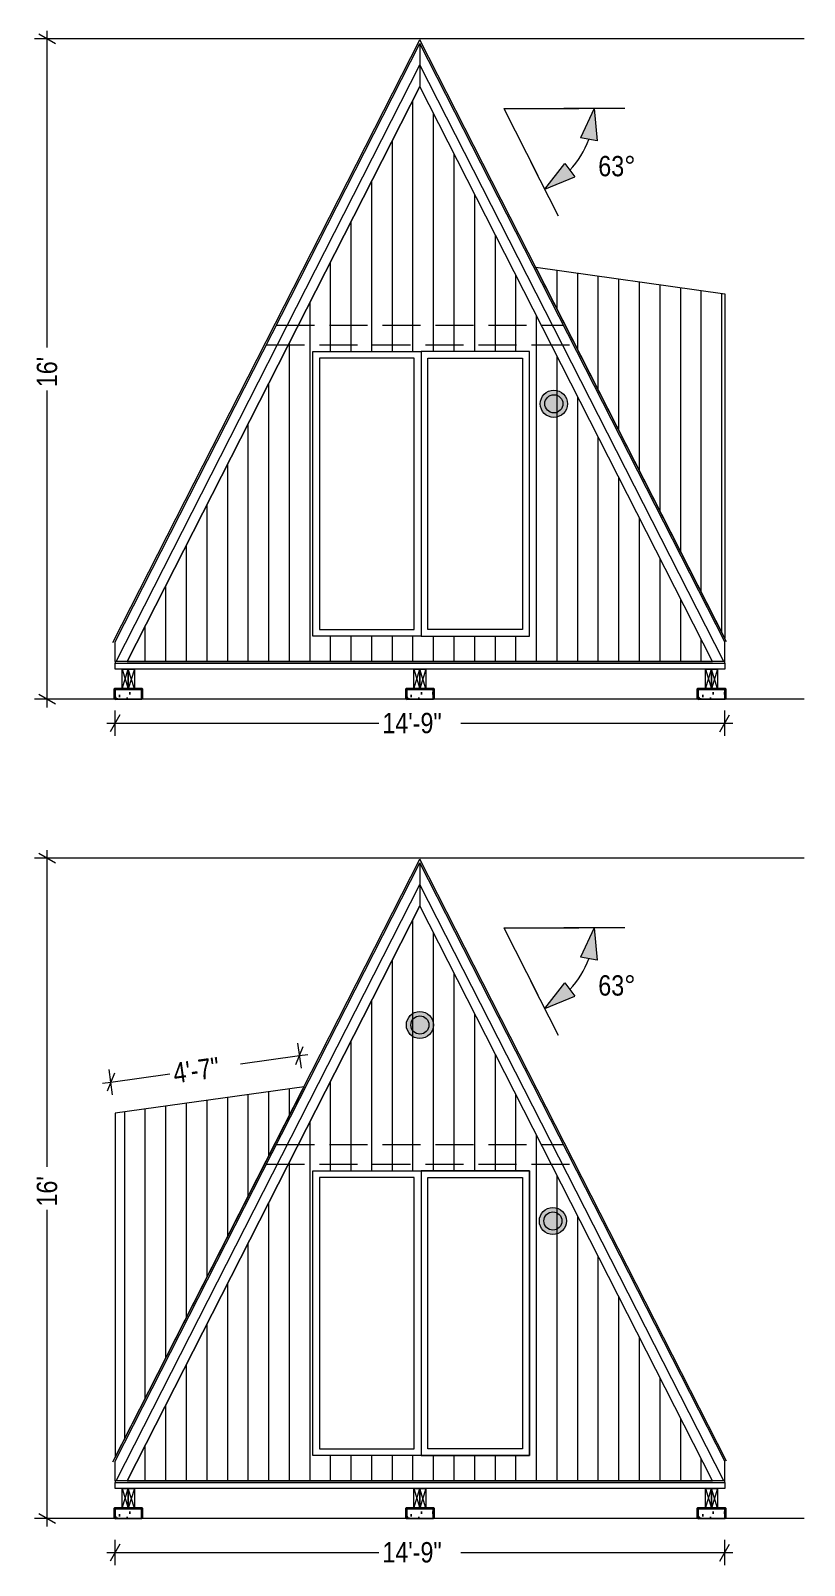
# Model space of a CAD drawing. Header units: millimetres. Extents: x -439715 to -404390, y 28946 to 67850.
# Drawn here: x -418998 to -413287, y 43044 to 54366 of the extents above; entities that cross this region are included whole.
import ezdxf

# ---------------------------------------------------------------- set-up
doc = ezdxf.new("R2010")
doc.units = ezdxf.units.MM
doc.header["$MEASUREMENT"] = 0
doc.linetypes.add('Hidden Line', pattern=[391.222223, 282.222223, -109])
for name, color, linetype, lineweight in [('2D Drafting - General_Pen_No__1', 7, 'Continuous', 13), ('2D Drafting - General_Pen_No__6', 5, 'Continuous', 35), ('A-raam_Pen_No__1', 7, 'Continuous', 13), ('Dimensioning - General_Pen_No__1', 7, 'Continuous', 13), ('vundament_Pen_No__1', 7, 'Continuous', 13), ('vundament_Pen_No__7', 7, 'Continuous', 35)]:
    doc.layers.add(name, color=color, linetype=linetype, lineweight=lineweight)
doc.layers.add('Dimensioning - General', color=7, linetype='Continuous')
doc.layers.add('Interior - Furniture', color=7, linetype='Continuous')
doc.layers.add('Interior - Furniture _Pen_No__4', color=7, linetype='Continuous', lineweight=20, true_color=0x029e21)
doc.layers.add('Interior - Furniture _Pen_No__66', color=7, linetype='Continuous', lineweight=20, true_color=0x5555ff)
doc.styles.add('GENERATED_STYLE_2', font='techl___.ttf')
doc.dimstyles.new('GENERATED_STYLE__1', dxfattribs={"dimtxt": 150, "dimasz": 95, "dimexe": 0.18, "dimexo": 0.0625, "dimgap": 0.09, "dimtad": 0, "dimdec": 0, "dimlfac": 0.03937, "dimzin": 0, "dimdsep": 46, "dimlunit": 4, "dimtxsty": 'GENERATED_STYLE_2', "dimblk": 'ARROWHEAD_2', "dimblk1": 'ARROWHEAD_2', "dimblk2": 'ARROWHEAD_2', "dimcen": 0.09, "dimse1": 1, "dimse2": 1, "dimclrd": 7, "dimclre": 7, "dimclrt": 7, "dimadec": 0, "dimazin": 0, "dimtfac": 1, "dimtdec": 4, "dimtmove": 0, "dimatfit": 3, "dimfxl": 1, "dimtolj": 1, "dimtzin": 0, "dimarcsym": 0})
doc.dimstyles.new('GENERATED_STYLE__2', dxfattribs={"dimtxt": 150, "dimasz": 95, "dimexe": 0.18, "dimexo": 0.0625, "dimgap": 0.09, "dimtad": 0, "dimtih": 1, "dimtoh": 1, "dimdec": 0, "dimlfac": 0.03937, "dimzin": 0, "dimdsep": 46, "dimlunit": 4, "dimtxsty": 'GENERATED_STYLE_2', "dimblk": 'ARROWHEAD_2', "dimblk1": 'ARROWHEAD_2', "dimblk2": 'ARROWHEAD_2', "dimcen": 0.09, "dimse1": 1, "dimse2": 1, "dimclrd": 7, "dimclre": 7, "dimclrt": 7, "dimadec": 0, "dimazin": 0, "dimtfac": 1, "dimtdec": 4, "dimtmove": 0, "dimatfit": 3, "dimfxl": 1, "dimtolj": 1, "dimtzin": 0, "dimarcsym": 0})
doc.dimstyles.new('GENERATED_STYLE__5', dxfattribs={"dimtxt": 150, "dimasz": 228, "dimexe": 0.18, "dimexo": 40, "dimgap": 0.09, "dimtad": 1, "dimtih": 1, "dimtoh": 1, "dimdec": 0, "dimzin": 0, "dimdsep": 46, "dimtxsty": 'GENERATED_STYLE_2', "dimblk": 'ARROWHEAD_5', "dimblk1": 'ARROWHEAD_5', "dimblk2": 'ARROWHEAD_5', "dimcen": 0.09, "dimclrd": 7, "dimclre": 7, "dimclrt": 7, "dimadec": 0, "dimazin": 0, "dimtfac": 1, "dimtdec": 4, "dimtmove": 0, "dimatfit": 3, "dimfxl": 1, "dimtolj": 1, "dimtzin": 0, "dimarcsym": 0})
pattern_1 = [(90, (0, 0), (-152, 0), [])]

# ---------------------------------------------------------------- blocks, each defined once
blk = doc.blocks.new('Push Button 21')
at = {"layer": 'Interior - Furniture _Pen_No__66', "linetype": 'Continuous', "lineweight": 0, "true_color": 0x15153f}
blk.add_hatch(color=168, dxfattribs=at).paths.add_polyline_path([(100, 0, 1), (-100, 0, 1)])
at = {"layer": 'Interior - Furniture _Pen_No__66', "color": 173, "linetype": 'Continuous', "lineweight": 20, "true_color": 0x5555ff}
for radius in [100, 67]:
    blk.add_circle((0, 0), radius, dxfattribs=at)
blk = doc.blocks.new('Push Button 21_2')
at = {"layer": 'Interior - Furniture _Pen_No__4', "linetype": 'Continuous', "lineweight": 0, "true_color": 0x002708}
blk.add_hatch(color=98, dxfattribs=at).paths.add_polyline_path([(100, 0, 1), (-100, 0, 1)])
at = {"layer": 'Interior - Furniture _Pen_No__4', "color": 104, "linetype": 'Continuous', "lineweight": 20, "true_color": 0x029e21}
for radius in [100, 67]:
    blk.add_circle((0, 0), radius, dxfattribs=at)
blk = doc.blocks.new('*D151')
at = {"layer": 'Dimensioning - General_Pen_No__1', "color": 7, "linetype": 'Continuous', "lineweight": 13, "transparency": 16777216}
for p, q in [((-418876, 54305), (-418876, 54366)), ((-418783, 54305), (-418970, 54305)), ((-418814, 54269), (-418939, 54341)), ((-418876, 52029), (-418876, 54305)), ((-418876, 49435), (-418876, 51711)), ((-418783, 49435), (-418970, 49435)), ((-418939, 49471), (-418814, 49399)), ((-418876, 49374), (-418876, 49435))]:
    blk.add_line(p, q, dxfattribs=at)
at = {"layer": 'Dimensioning - General_Pen_No__1', "color": 7, "lineweight": 13, "transparency": 16777216, "insert": (-418801, 51736), "char_height": 150, "attachment_point": 7, "rotation": 90, "style": 'GENERATED_STYLE_2'}
blk.add_mtext("\\A1;{\\pql;\\fTechnicLite|b0|i0|c2|p2;16'}", dxfattribs=at)
blk = doc.blocks.new('ARROWHEAD_2')
at = {"color": 0, "linetype": 'Continuous', "lineweight": 0}
for p, q in [((0, 0), (-1, 0)), ((-0.38, -0.66), (0.38, 0.66))]:
    blk.add_line(p, q, dxfattribs=at)
blk = doc.blocks.new('*D153')
at = {"layer": 'Dimensioning - General_Pen_No__1', "color": 7, "linetype": 'Continuous', "lineweight": 13, "transparency": 16777216}
for p, q in [((-418436, 49256), (-418375, 49256)), ((-418339, 49319), (-418411, 49194)), ((-418375, 49163), (-418375, 49350)), ((-418375, 49256), (-416427, 49256)), ((-415823, 49256), (-413875, 49256)), ((-413911, 49194), (-413839, 49319)), ((-413875, 49163), (-413875, 49350)), ((-413875, 49256), (-413814, 49256))]:
    blk.add_line(p, q, dxfattribs=at)
at = {"layer": 'Dimensioning - General_Pen_No__1', "color": 7, "lineweight": 13, "transparency": 16777216, "insert": (-416402, 49181), "char_height": 150, "attachment_point": 7, "style": 'GENERATED_STYLE_2'}
blk.add_mtext('\\A1;{\\pql;\\fTechnicLite|b0|i0|c2|p2;14\'-9"}', dxfattribs=at)
blk = doc.blocks.new('*D154')
at = {"layer": 'Dimensioning - General_Pen_No__1', "color": 7, "linetype": 'Continuous', "lineweight": 13, "transparency": 16777216}
for p, q in [((-418339, 43200), (-418411, 43075)), ((-418375, 43044), (-418375, 43231)), ((-413911, 43075), (-413839, 43200)), ((-413875, 43044), (-413875, 43231)), ((-418436, 43138), (-418375, 43138)), ((-418375, 43138), (-416427, 43138)), ((-415823, 43138), (-413875, 43138)), ((-413875, 43138), (-413814, 43138))]:
    blk.add_line(p, q, dxfattribs=at)
at = {"layer": 'Dimensioning - General_Pen_No__1', "color": 7, "lineweight": 13, "transparency": 16777216, "insert": (-416402, 43063), "char_height": 150, "attachment_point": 7, "style": 'GENERATED_STYLE_2'}
blk.add_mtext('\\A1;{\\pql;\\fTechnicLite|b0|i0|c2|p2;14\'-9"}', dxfattribs=at)
blk = doc.blocks.new('*D155')
at = {"layer": 'Dimensioning - General_Pen_No__1', "color": 7, "linetype": 'Continuous', "lineweight": 13, "transparency": 16777216}
for p, q in [((-417000, 46712), (-417026, 46897)), ((-417450, 46743), (-417013, 46805)), ((-417040, 46738), (-416986, 46872)), ((-417013, 46805), (-416952, 46813)), ((-418380, 46676), (-418434, 46542)), ((-418394, 46516), (-418420, 46701)), ((-418407, 46609), (-417970, 46670)), ((-418468, 46600), (-418407, 46609))]:
    blk.add_line(p, q, dxfattribs=at)
at = {"layer": 'Dimensioning - General_Pen_No__1', "color": 7, "lineweight": 13, "transparency": 16777216, "insert": (-417935, 46599), "char_height": 150, "attachment_point": 7, "rotation": 8, "style": 'GENERATED_STYLE_2'}
blk.add_mtext('\\A1;{\\pql;\\fTechnicLite|b0|i0|c2|p2;4\'-7"}', dxfattribs=at)
blk = doc.blocks.new('*D166')
at = {"layer": 'Dimensioning - General_Pen_No__1', "color": 7, "linetype": 'Continuous', "lineweight": 13, "transparency": 16777216}
for p, q in [((-418783, 48260), (-418970, 48260)), ((-418814, 48224), (-418939, 48296)), ((-418876, 48260), (-418876, 48321)), ((-418876, 45984), (-418876, 48260)), ((-418876, 43390), (-418876, 45666)), ((-418783, 43390), (-418970, 43390)), ((-418939, 43426), (-418814, 43354)), ((-418876, 43329), (-418876, 43390))]:
    blk.add_line(p, q, dxfattribs=at)
at = {"layer": 'Dimensioning - General_Pen_No__1', "color": 7, "lineweight": 13, "transparency": 16777216, "insert": (-418801, 45691), "char_height": 150, "attachment_point": 7, "rotation": 90, "style": 'GENERATED_STYLE_2'}
blk.add_mtext("\\A1;{\\pql;\\fTechnicLite|b0|i0|c2|p2;16'}", dxfattribs=at)
blk = doc.blocks.new('*D185')
at = {"layer": 'Dimensioning - General_Pen_No__1', "linetype": 'Continuous', "lineweight": 13, "transparency": 16777216}
for points in [[(-414838, 47748), (-414939, 47531), (-414817, 47509)], [(-415203, 47152), (-414980, 47242), (-415055, 47341)]]:
    blk.add_hatch(color=7, dxfattribs=at).paths.add_polyline_path(points)
at = {"layer": 'Dimensioning - General_Pen_No__1', "color": 7, "linetype": 'Continuous', "lineweight": 13, "transparency": 16777216}
for p, q in [((-414613, 47748), (-415063, 47748)), ((-414838, 47748), (-414939, 47531)), ((-414838, 47748), (-414817, 47509)), ((-414817, 47509), (-414939, 47531)), ((-415101, 46952), (-415305, 47353)), ((-415203, 47152), (-415055, 47341)), ((-415055, 47341), (-414980, 47242)), ((-415203, 47152), (-414980, 47242))]:
    blk.add_line(p, q, dxfattribs=at)
blk.add_arc((-415507, 47748), 669, 316.9571, 340.0429, dxfattribs=at)
at = {"layer": 'Dimensioning - General_Pen_No__1', "color": 7, "lineweight": 13, "transparency": 16777216, "insert": (-414808, 47245), "char_height": 150, "attachment_point": 7, "style": 'GENERATED_STYLE_2'}
blk.add_mtext('\\A1;{\\pql;\\fTechnicLite|b0|i0|c2|p2;63°}', dxfattribs=at)
blk = doc.blocks.new('ARROWHEAD_5')
at = {"linetype": 'Continuous', "lineweight": 0}
blk.add_hatch(color=0, dxfattribs=at).paths.add_polyline_path([(-1, 0.2679), (0, 0), (-1, -0.2679)])
at = {"color": 0, "linetype": 'Continuous', "lineweight": 0}
blk.add_line((0, 0), (-1, 0), dxfattribs=at)
blk = doc.blocks.new('*D186')
at = {"layer": 'Dimensioning - General_Pen_No__1', "linetype": 'Continuous', "lineweight": 13, "transparency": 16777216}
for points in [[(-414838, 53793), (-414939, 53576), (-414817, 53554)], [(-415203, 53197), (-414980, 53287), (-415055, 53386)]]:
    blk.add_hatch(color=7, dxfattribs=at).paths.add_polyline_path(points)
at = {"layer": 'Dimensioning - General_Pen_No__1', "color": 7, "linetype": 'Continuous', "lineweight": 13, "transparency": 16777216}
for p, q in [((-414613, 53793), (-415063, 53793)), ((-414838, 53793), (-414939, 53576)), ((-414838, 53793), (-414817, 53554)), ((-414817, 53554), (-414939, 53576)), ((-415101, 52997), (-415305, 53398)), ((-415203, 53197), (-415055, 53386)), ((-415055, 53386), (-414980, 53287)), ((-415203, 53197), (-414980, 53287))]:
    blk.add_line(p, q, dxfattribs=at)
blk.add_arc((-415507, 53793), 669, 316.9571, 340.0429, dxfattribs=at)
at = {"layer": 'Dimensioning - General_Pen_No__1', "color": 7, "lineweight": 13, "transparency": 16777216, "insert": (-414808, 53290), "char_height": 150, "attachment_point": 7, "style": 'GENERATED_STYLE_2'}
blk.add_mtext('\\A1;{\\pql;\\fTechnicLite|b0|i0|c2|p2;63°}', dxfattribs=at)

msp = doc.modelspace()

# ---------------------------------------------------------------- hatches: boundary and pattern name
at = {"layer": '2D Drafting - General_Pen_No__1', "linetype": 'Continuous', "lineweight": 13}
h = msp.add_hatch(dxfattribs=at)
h.set_pattern_fill('PLANK_FLOOR_VERT', style=0, pattern_type=2)
h.set_pattern_definition([(90, (6e-11, 6045.17), (-152, 0), [])])
h.paths.add_polyline_path([(-418286, 49712), (-413963.7, 49712), (-416124.9, 53953.5)])
h.paths.add_polyline_path([(-416916.5, 51999), (-415316.5, 51999), (-415316.5, 49899), (-416916.5, 49899)], flags=0)
h = msp.add_hatch(dxfattribs=at)
h.set_pattern_fill('PLANK_FLOOR_VERT', style=0, pattern_type=2)
h.set_pattern_definition(pattern_1)
h.paths.add_polyline_path([(-413874.9, 52424.4), (-413874.9, 49883.7), (-415269.4, 52620.4)])
h = msp.add_hatch(dxfattribs=at)
h.set_pattern_fill('PLANK_FLOOR_VERT', style=0, pattern_type=2)
h.set_pattern_definition(pattern_1)
h.paths.add_polyline_path([(-418286, 43666.9), (-413963.7, 43666.9), (-416124.9, 47908.4)])
h.paths.add_polyline_path([(-416916.5, 45953.9), (-415316.5, 45953.9), (-415316.5, 43853.9), (-416916.5, 43853.9)], flags=0)
h = msp.add_hatch(dxfattribs=at)
h.set_pattern_fill('PLANK_FLOOR_VERT', style=0, pattern_type=2)
h.set_pattern_definition(pattern_1)
h.paths.add_polyline_path([(-418374.9, 46379.2), (-418374.9, 43838.6), (-416980.4, 46575.2)])
at = {"layer": 'vundament_Pen_No__7', "linetype": 'Continuous', "lineweight": 35}
h = msp.add_hatch(dxfattribs=at)
h.set_pattern_fill('AR_CONC', style=0, pattern_type=2)
h.set_pattern_definition([(50, (-2265194.42, -630954.97), (-182.184669, 15.939086), [19.05, -209.55]), (355, (-2265194.42, -630954.97), (-35.242826, 191.056643), [15.24, -167.64]), (100.451, (-2265179.24, -630956.3), (146.942502, 175.116688), [16.19, -178.09]), (46.1842, (-2265194.42, -630904.17), (-271.07904, 42.042328), [28.575, -314.325]), (96.6356, (-2265171.83, -630907.67), (237.404234, 247.425556), [24.285, -267.135]), (351.184, (-2265194.42, -630904.17), (237.404606, 247.425118), [22.86, -251.46]), (21, (-2265169.02, -630916.87), (-151.61488, 102.265519), [19.05, -209.55]), (326, (-2265169.02, -630916.87), (61.802028, 184.187966), [15.24, -167.64]), (71.4514, (-2265156.38, -630925.4), (213.41649, 81.922858), [16.19, -178.09]), (37.5, (-2265194.42, -630954.97), (3.0886033, 84.5550389), [0, -165.608, 0, -170.18, 0, -168.275]), (7.5, (-2265194.42, -630954.97), (66.8196625, 100.180575), [0, -97.028, 0, -161.798, 0, -64.135]), (327.5, (-2265251.06, -630954.97), (-135.5905952, 5.728744), [0, -63.5, 0, -198.12, 0, -262.89]), (317.5, (-2265276.46, -630954.97), (148.1291814, 25.426491), [0, -82.55, 0, -131.572, 0, -186.69])])
h.paths.add_polyline_path([(-418177.4, 49510), (-418377.4, 49510), (-418377.4, 49435.2), (-418177.4, 49435.2)])
h = msp.add_hatch(dxfattribs=at)
h.set_pattern_fill('AR_CONC', style=0, pattern_type=2)
h.set_pattern_definition([(50, (-2263041.92, -630954.97), (-182.184669, 15.939086), [19.05, -209.55]), (355, (-2263041.92, -630954.97), (-35.242826, 191.056643), [15.24, -167.64]), (100.451, (-2263026.74, -630956.3), (146.942502, 175.116688), [16.19, -178.09]), (46.1842, (-2263041.92, -630904.17), (-271.07904, 42.042328), [28.575, -314.325]), (96.6356, (-2263019.33, -630907.67), (237.404234, 247.425556), [24.285, -267.135]), (351.184, (-2263041.92, -630904.17), (237.404606, 247.425118), [22.86, -251.46]), (21, (-2263016.52, -630916.87), (-151.61488, 102.265519), [19.05, -209.55]), (326, (-2263016.52, -630916.87), (61.802028, 184.187966), [15.24, -167.64]), (71.4514, (-2263003.88, -630925.4), (213.41649, 81.922858), [16.19, -178.09]), (37.5, (-2263041.92, -630954.97), (3.0886033, 84.5550389), [0, -165.608, 0, -170.18, 0, -168.275]), (7.5, (-2263041.92, -630954.97), (66.8196625, 100.180575), [0, -97.028, 0, -161.798, 0, -64.135]), (327.5, (-2263098.56, -630954.97), (-135.5905952, 5.728744), [0, -63.5, 0, -198.12, 0, -262.89]), (317.5, (-2263123.96, -630954.97), (148.1291814, 25.426491), [0, -82.55, 0, -131.572, 0, -186.69])])
h.paths.add_polyline_path([(-416024.9, 49510), (-416224.9, 49510), (-416224.9, 49435.2), (-416024.9, 49435.2)])
h = msp.add_hatch(dxfattribs=at)
h.set_pattern_fill('AR_CONC', style=0, pattern_type=2)
h.set_pattern_definition([(50, (-2260889.42, -630954.97), (-182.184669, 15.939086), [19.05, -209.55]), (355, (-2260889.42, -630954.97), (-35.242826, 191.056643), [15.24, -167.64]), (100.451, (-2260874.24, -630956.3), (146.942502, 175.116688), [16.19, -178.09]), (46.1842, (-2260889.42, -630904.17), (-271.07904, 42.042328), [28.575, -314.325]), (96.6356, (-2260866.83, -630907.67), (237.404234, 247.425556), [24.285, -267.135]), (351.184, (-2260889.42, -630904.17), (237.404606, 247.425118), [22.86, -251.46]), (21, (-2260864.02, -630916.87), (-151.61488, 102.265519), [19.05, -209.55]), (326, (-2260864.02, -630916.87), (61.802028, 184.187966), [15.24, -167.64]), (71.4514, (-2260851.38, -630925.4), (213.41649, 81.922858), [16.19, -178.09]), (37.5, (-2260889.42, -630954.97), (3.0886033, 84.5550389), [0, -165.608, 0, -170.18, 0, -168.275]), (7.5, (-2260889.42, -630954.97), (66.8196625, 100.180575), [0, -97.028, 0, -161.798, 0, -64.135]), (327.5, (-2260946.06, -630954.97), (-135.5905952, 5.728744), [0, -63.5, 0, -198.12, 0, -262.89]), (317.5, (-2260971.46, -630954.97), (148.1291814, 25.426491), [0, -82.55, 0, -131.572, 0, -186.69])])
h.paths.add_polyline_path([(-413872.4, 49510), (-414072.4, 49510), (-414072.4, 49435.2), (-413872.4, 49435.2)])
h = msp.add_hatch(dxfattribs=at)
h.set_pattern_fill('AR_CONC', style=0, pattern_type=2)
h.set_pattern_definition([(50, (-2265194.42, -637000.14), (-182.184669, 15.939086), [19.05, -209.55]), (355, (-2265194.42, -637000.14), (-35.242826, 191.056643), [15.24, -167.64]), (100.451, (-2265179.24, -637001.47), (146.942502, 175.116688), [16.19, -178.09]), (46.1842, (-2265194.42, -636949.34), (-271.07904, 42.042328), [28.575, -314.325]), (96.6356, (-2265171.83, -636952.84), (237.404234, 247.425556), [24.285, -267.135]), (351.184, (-2265194.42, -636949.34), (237.404606, 247.425118), [22.86, -251.46]), (21, (-2265169.02, -636962.04), (-151.61488, 102.265519), [19.05, -209.55]), (326, (-2265169.02, -636962.04), (61.802028, 184.187966), [15.24, -167.64]), (71.4514, (-2265156.38, -636970.56), (213.41649, 81.922858), [16.19, -178.09]), (37.5, (-2265194.42, -637000.14), (3.0886033, 84.5550389), [0, -165.608, 0, -170.18, 0, -168.275]), (7.5, (-2265194.42, -637000.14), (66.8196625, 100.180575), [0, -97.028, 0, -161.798, 0, -64.135]), (327.5, (-2265251.06, -637000.14), (-135.5905952, 5.728744), [0, -63.5, 0, -198.12, 0, -262.89]), (317.5, (-2265276.46, -637000.14), (148.1291814, 25.426491), [0, -82.55, 0, -131.572, 0, -186.69])])
h.paths.add_polyline_path([(-418177.4, 43464.9), (-418377.4, 43464.9), (-418377.4, 43390), (-418177.4, 43390)])
h = msp.add_hatch(dxfattribs=at)
h.set_pattern_fill('AR_CONC', style=0, pattern_type=2)
h.set_pattern_definition([(50, (-2263041.92, -637000.14), (-182.184669, 15.939086), [19.05, -209.55]), (355, (-2263041.92, -637000.14), (-35.242826, 191.056643), [15.24, -167.64]), (100.451, (-2263026.74, -637001.47), (146.942502, 175.116688), [16.19, -178.09]), (46.1842, (-2263041.92, -636949.34), (-271.07904, 42.042328), [28.575, -314.325]), (96.6356, (-2263019.33, -636952.84), (237.404234, 247.425556), [24.285, -267.135]), (351.184, (-2263041.92, -636949.34), (237.404606, 247.425118), [22.86, -251.46]), (21, (-2263016.52, -636962.04), (-151.61488, 102.265519), [19.05, -209.55]), (326, (-2263016.52, -636962.04), (61.802028, 184.187966), [15.24, -167.64]), (71.4514, (-2263003.88, -636970.56), (213.41649, 81.922858), [16.19, -178.09]), (37.5, (-2263041.92, -637000.14), (3.0886033, 84.5550389), [0, -165.608, 0, -170.18, 0, -168.275]), (7.5, (-2263041.92, -637000.14), (66.8196625, 100.180575), [0, -97.028, 0, -161.798, 0, -64.135]), (327.5, (-2263098.56, -637000.14), (-135.5905952, 5.728744), [0, -63.5, 0, -198.12, 0, -262.89]), (317.5, (-2263123.96, -637000.14), (148.1291814, 25.426491), [0, -82.55, 0, -131.572, 0, -186.69])])
h.paths.add_polyline_path([(-416024.9, 43464.9), (-416224.9, 43464.9), (-416224.9, 43390), (-416024.9, 43390)])
h = msp.add_hatch(dxfattribs=at)
h.set_pattern_fill('AR_CONC', style=0, pattern_type=2)
h.set_pattern_definition([(50, (-2260889.42, -637000.14), (-182.184669, 15.939086), [19.05, -209.55]), (355, (-2260889.42, -637000.14), (-35.242826, 191.056643), [15.24, -167.64]), (100.451, (-2260874.24, -637001.47), (146.942502, 175.116688), [16.19, -178.09]), (46.1842, (-2260889.42, -636949.34), (-271.07904, 42.042328), [28.575, -314.325]), (96.6356, (-2260866.83, -636952.84), (237.404234, 247.425556), [24.285, -267.135]), (351.184, (-2260889.42, -636949.34), (237.404606, 247.425118), [22.86, -251.46]), (21, (-2260864.02, -636962.04), (-151.61488, 102.265519), [19.05, -209.55]), (326, (-2260864.02, -636962.04), (61.802028, 184.187966), [15.24, -167.64]), (71.4514, (-2260851.38, -636970.56), (213.41649, 81.922858), [16.19, -178.09]), (37.5, (-2260889.42, -637000.14), (3.0886033, 84.5550389), [0, -165.608, 0, -170.18, 0, -168.275]), (7.5, (-2260889.42, -637000.14), (66.8196625, 100.180575), [0, -97.028, 0, -161.798, 0, -64.135]), (327.5, (-2260946.06, -637000.14), (-135.5905952, 5.728744), [0, -63.5, 0, -198.12, 0, -262.89]), (317.5, (-2260971.46, -637000.14), (148.1291814, 25.426491), [0, -82.55, 0, -131.572, 0, -186.69])])
h.paths.add_polyline_path([(-413872.4, 43464.9), (-414072.4, 43464.9), (-414072.4, 43390), (-413872.4, 43390)])

# ---------------------------------------------------------------- linework, layer by layer
at = {"layer": '2D Drafting - General_Pen_No__1', "color": 7, "linetype": 'Continuous', "lineweight": 13}
for p, q in [((-413287, 54305.2), (-418781.3, 54305.2)), ((-418390.7, 49852.5), (-416124.9, 54299.4)), ((-418374.9, 49857), (-416124.9, 54272.9)), ((-413861.5, 49857.1), (-416124.9, 54299.4)), ((-413874.9, 49857), (-416124.9, 54272.9)), ((-416124.9, 54272.9), (-416124.9, 53953.5)), ((-418367.4, 49712), (-416124.9, 54113.2)), ((-413882.4, 49712), (-416124.9, 54113.2)), ((-418286, 49712), (-416124.9, 53953.5)), ((-413963.7, 49712), (-416124.9, 53953.5)), ((-415506.5, 53793.2), (-414951, 53793.2)), ((-415506.5, 53793.2), (-415254.3, 53298.2)), ((-418374.9, 49712), (-418374.9, 49857)), ((-413874.9, 49712), (-413874.9, 49857)), ((-418322.4, 49510), (-418277.4, 49655)), ((-418322.4, 49655), (-418277.4, 49510)), ((-418232.4, 49510), (-418277.4, 49655)), ((-418232.4, 49655), (-418277.4, 49510)), ((-416169.9, 49510), (-416124.9, 49655)), ((-416169.9, 49655), (-416124.9, 49510)), ((-416079.9, 49510), (-416124.9, 49655)), ((-416079.9, 49655), (-416124.9, 49510)), ((-414017.4, 49510), (-413972.4, 49655)), ((-414017.4, 49655), (-413972.4, 49510)), ((-413927.4, 49510), (-413972.4, 49655)), ((-413927.4, 49655), (-413972.4, 49510)), ((-413287, 49435.2), (-418781.3, 49435.2)), ((-413287, 48260), (-418781.3, 48260)), ((-418390.7, 43807.3), (-416124.9, 48254.2)), ((-413861.5, 43811.9), (-416124.9, 48254.2)), ((-418374.9, 43811.9), (-416124.9, 48227.7)), ((-413874.9, 43811.9), (-416124.9, 48227.7)), ((-416124.9, 48227.7), (-416124.9, 47908.4)), ((-418367.4, 43666.9), (-416124.9, 48068.1)), ((-413882.4, 43666.9), (-416124.9, 48068.1)), ((-418286, 43666.9), (-416124.9, 47908.4)), ((-413963.7, 43666.9), (-416124.9, 47908.4)), ((-415506.5, 47748.1), (-414951, 47748.1)), ((-415506.5, 47748.1), (-415254.3, 47253.1)), ((-418374.9, 43666.9), (-418374.9, 43811.9)), ((-413874.9, 43666.9), (-413874.9, 43811.9)), ((-418322.4, 43464.9), (-418277.4, 43609.9)), ((-418322.4, 43609.9), (-418277.4, 43464.9)), ((-418232.4, 43464.9), (-418277.4, 43609.9)), ((-418232.4, 43609.9), (-418277.4, 43464.9)), ((-416169.9, 43464.9), (-416124.9, 43609.9)), ((-416169.9, 43609.9), (-416124.9, 43464.9)), ((-416079.9, 43464.9), (-416124.9, 43609.9)), ((-416079.9, 43609.9), (-416124.9, 43464.9)), ((-414017.4, 43464.9), (-413972.4, 43609.9)), ((-414017.4, 43609.9), (-413972.4, 43464.9)), ((-413927.4, 43464.9), (-413972.4, 43609.9)), ((-413927.4, 43609.9), (-413972.4, 43464.9)), ((-413287, 43390), (-418781.3, 43390))]:
    msp.add_line(p, q, dxfattribs=at)
at = {"layer": '2D Drafting - General_Pen_No__1', "color": 7, "linetype": 'Continuous', "lineweight": 13, "flags": 128}
for points in [[(-416124.9, 53953.5), (-418286, 49712), (-413963.7, 49712)], [(-413874.9, 52424.4), (-413874.9, 49883.7), (-415269.4, 52620.4)], [(-416916.5, 51999), (-416116.5, 51999), (-416116.5, 49899), (-416916.5, 49899)], [(-415316.5, 51999), (-416116.5, 51999), (-416116.5, 49899), (-415316.5, 49899)], [(-416166.5, 51949), (-416866.5, 51949), (-416866.5, 49949), (-416166.5, 49949)], [(-416066.5, 51949), (-415366.5, 51949), (-415366.5, 49949), (-416066.5, 49949)], [(-418374.9, 49700), (-413874.9, 49700), (-413874.9, 49712), (-418374.9, 49712)], [(-418374.9, 49700), (-413874.9, 49700), (-413874.9, 49655), (-418374.9, 49655)], [(-418322.4, 49655), (-418277.4, 49655), (-418277.4, 49510), (-418322.4, 49510)], [(-418277.4, 49655), (-418232.4, 49655), (-418232.4, 49510), (-418277.4, 49510)], [(-416169.9, 49655), (-416124.9, 49655), (-416124.9, 49510), (-416169.9, 49510)], [(-416124.9, 49655), (-416079.9, 49655), (-416079.9, 49510), (-416124.9, 49510)], [(-414017.4, 49655), (-413972.4, 49655), (-413972.4, 49510), (-414017.4, 49510)], [(-413972.4, 49655), (-413927.4, 49655), (-413927.4, 49510), (-413972.4, 49510)], [(-418286, 43666.9), (-413963.7, 43666.9), (-416124.9, 47908.4)], [(-418374.9, 46379.2), (-418374.9, 43838.6), (-416980.4, 46575.2)], [(-416916.5, 45953.9), (-415316.5, 45953.9), (-415316.5, 43853.9), (-416916.5, 43853.9)], [(-416916.5, 45953.9), (-416116.5, 45953.9), (-416116.5, 43853.9), (-416916.5, 43853.9)], [(-416916.5, 45953.9), (-415316.5, 45953.9), (-415316.5, 43853.9), (-416916.5, 43853.9)], [(-416166.5, 45903.9), (-416866.5, 45903.9), (-416866.5, 43903.9), (-416166.5, 43903.9)], [(-415316.5, 45953.9), (-416116.5, 45953.9), (-416116.5, 43853.9), (-415316.5, 43853.9)], [(-416066.5, 45903.9), (-415366.5, 45903.9), (-415366.5, 43903.9), (-416066.5, 43903.9)], [(-418374.9, 43654.9), (-413874.9, 43654.9), (-413874.9, 43666.9), (-418374.9, 43666.9)], [(-418374.9, 43654.9), (-413874.9, 43654.9), (-413874.9, 43609.9), (-418374.9, 43609.9)], [(-418322.4, 43609.9), (-418277.4, 43609.9), (-418277.4, 43464.9), (-418322.4, 43464.9)], [(-418277.4, 43609.9), (-418232.4, 43609.9), (-418232.4, 43464.9), (-418277.4, 43464.9)], [(-416169.9, 43609.9), (-416124.9, 43609.9), (-416124.9, 43464.9), (-416169.9, 43464.9)], [(-416124.9, 43609.9), (-416079.9, 43609.9), (-416079.9, 43464.9), (-416124.9, 43464.9)], [(-414017.4, 43609.9), (-413972.4, 43609.9), (-413972.4, 43464.9), (-414017.4, 43464.9)], [(-413972.4, 43609.9), (-413927.4, 43609.9), (-413927.4, 43464.9), (-413972.4, 43464.9)]]:
    msp.add_lwpolyline(points, close=True, dxfattribs=at)
at = {"layer": '2D Drafting - General_Pen_No__6', "color": 5, "linetype": 'Continuous', "lineweight": 35, "flags": 128}
for points in [[(-418377.4, 49435.2), (-418377.4, 49510), (-418177.4, 49510), (-418177.4, 49435.2)], [(-416224.9, 49435.2), (-416224.9, 49510), (-416024.9, 49510), (-416024.9, 49435.2)], [(-414072.4, 49435.2), (-414072.4, 49510), (-413872.4, 49510), (-413872.4, 49435.2)], [(-418377.4, 43390), (-418377.4, 43464.9), (-418177.4, 43464.9), (-418177.4, 43390)], [(-416224.9, 43390), (-416224.9, 43464.9), (-416024.9, 43464.9), (-416024.9, 43390)], [(-414072.4, 43390), (-414072.4, 43464.9), (-413872.4, 43464.9), (-413872.4, 43390)]]:
    msp.add_lwpolyline(points, dxfattribs=at)
at = {"layer": 'A-raam_Pen_No__1', "color": 7, "linetype": 'Hidden Line', "lineweight": 13}
for p, q in [((-417184.1, 52194), (-415065.7, 52194)), ((-417258, 52049), (-414991.8, 52049)), ((-417184.1, 46148.9), (-415065.7, 46148.9)), ((-417258, 46003.9), (-414991.8, 46003.9))]:
    msp.add_line(p, q, dxfattribs=at)
at = {"layer": 'vundament_Pen_No__1', "color": 7, "linetype": 'Continuous', "lineweight": 13, "flags": 128}
for points in [[(-418177.4, 49510), (-418377.4, 49510), (-418377.4, 49435.2), (-418177.4, 49435.2)], [(-416024.9, 49510), (-416224.9, 49510), (-416224.9, 49435.2), (-416024.9, 49435.2)], [(-413872.4, 49510), (-414072.4, 49510), (-414072.4, 49435.2), (-413872.4, 49435.2)], [(-418177.4, 43464.9), (-418377.4, 43464.9), (-418377.4, 43390), (-418177.4, 43390)], [(-416024.9, 43464.9), (-416224.9, 43464.9), (-416224.9, 43390), (-416024.9, 43390)], [(-413872.4, 43464.9), (-414072.4, 43464.9), (-414072.4, 43390), (-413872.4, 43390)]]:
    msp.add_lwpolyline(points, close=True, dxfattribs=at)

# ---------------------------------------------------------------- block references
at = {"layer": 'Interior - Furniture', "color": 104, "linetype": 'Continuous', "lineweight": 20, "true_color": 0x029e21, "zscale": 1000, "rotation": 90}
for name, p in [('Push Button 21_2', (-415136, 51613.6)), ('Push Button 21', (-416124.9, 47030.2)), ('Push Button 21', (-415143.1, 45584.4))]:
    msp.add_blockref(name, p, dxfattribs=at)

# ---------------------------------------------------------------- dimensions: what is measured, and where the dimension line sits
at = {"layer": 'Dimensioning - General', "color": 7, "linetype": 'Continuous', "lineweight": 13}
for base, p1, p2, angle, picture, middle, turn in [((-418876.4, 54305.2), (-418781.3, 49435.2), (-418781.3, 54305.2), 90, '*D151', (-418876.4, 51874.7), 90), ((-418876.4, 48260), (-418781.3, 43390), (-418781.3, 48260), 90, '*D166', (-418876.4, 45829.5), 90), ((-417012.6, 46804.6), (-418374.9, 46379.2), (-416980.4, 46575.2), 8, '*D155', (-417725.2, 46704.4), 8)]:
    dim = msp.add_linear_dim(base=base, p1=p1, p2=p2, angle=angle, dimstyle='GENERATED_STYLE__1', dxfattribs=at)
    dim.commit()
    dim.dimension.update_dxf_attribs({"geometry": picture, "text_midpoint": middle, "dimtype": 160, "text_rotation": turn})
for base, center, p1, p2, picture, middle in [((-414936.3, 53443.8), (-415506.5, 53793.2), (-414951, 53793.2), (-415254.3, 53298.2), '*D186', (-414653.8, 53365.4)), ((-414936.3, 47398.6), (-415506.5, 47748.1), (-414951, 47748.1), (-415254.3, 47253.1), '*D185', (-414653.8, 47320.3))]:
    dim = msp.add_angular_dim_3p(base=base, center=center, p1=p1, p2=p2, dimstyle='GENERATED_STYLE__5', dxfattribs=at)
    dim.commit()
    dim.dimension.update_dxf_attribs({"geometry": picture, "text_midpoint": middle, "dimtype": 165})
for base, p1, p2, picture, middle in [((-413874.9, 49256.3), (-418374.9, 49655), (-413874.9, 49655), '*D153', (-416122.5, 49256.3)), ((-413874.9, 43137.6), (-418374.9, 43609.9), (-413874.9, 43609.9), '*D154', (-416122.5, 43137.6))]:
    dim = msp.add_linear_dim(base=base, p1=p1, p2=p2, dimstyle='GENERATED_STYLE__2', dxfattribs=at)
    dim.commit()
    dim.dimension.update_dxf_attribs({"geometry": picture, "text_midpoint": middle, "dimtype": 160})

doc.saveas('drawing.dxf')
